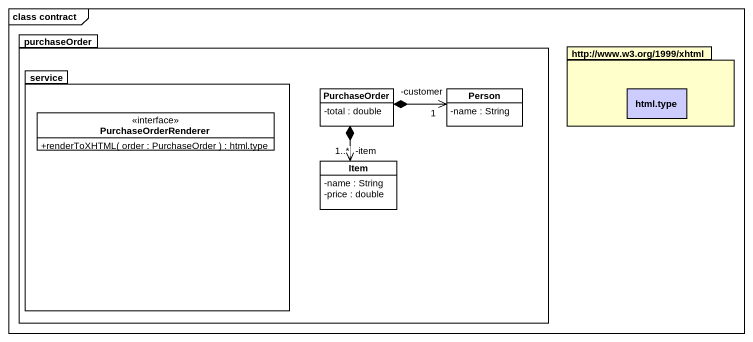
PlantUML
@startuml
mainframe class contract
hide circle
hide empty members
skinparam classAttributeIconSize 0
package purchaseOrder {
  package service {
    interface PurchaseOrderRenderer {
      +renderToXHTML( order : PurchaseOrder ) : html.type
    }
  }
  class PurchaseOrder {
    -total : double
  }
  class "Person" as Person_ {
    -name : String
  }
  class Item {
    -name : String
    -price : double
  }
}
package "http://www.w3.org/1999/xhtml" as http_www_w3_org_1999_xhtml #FFFFCC {
  class "html.type" as html_type #CCCCFF
}
PurchaseOrder *-right-> "-customer\n1" Person_
PurchaseOrder *--> "-item\n1..*" Item
@enduml
